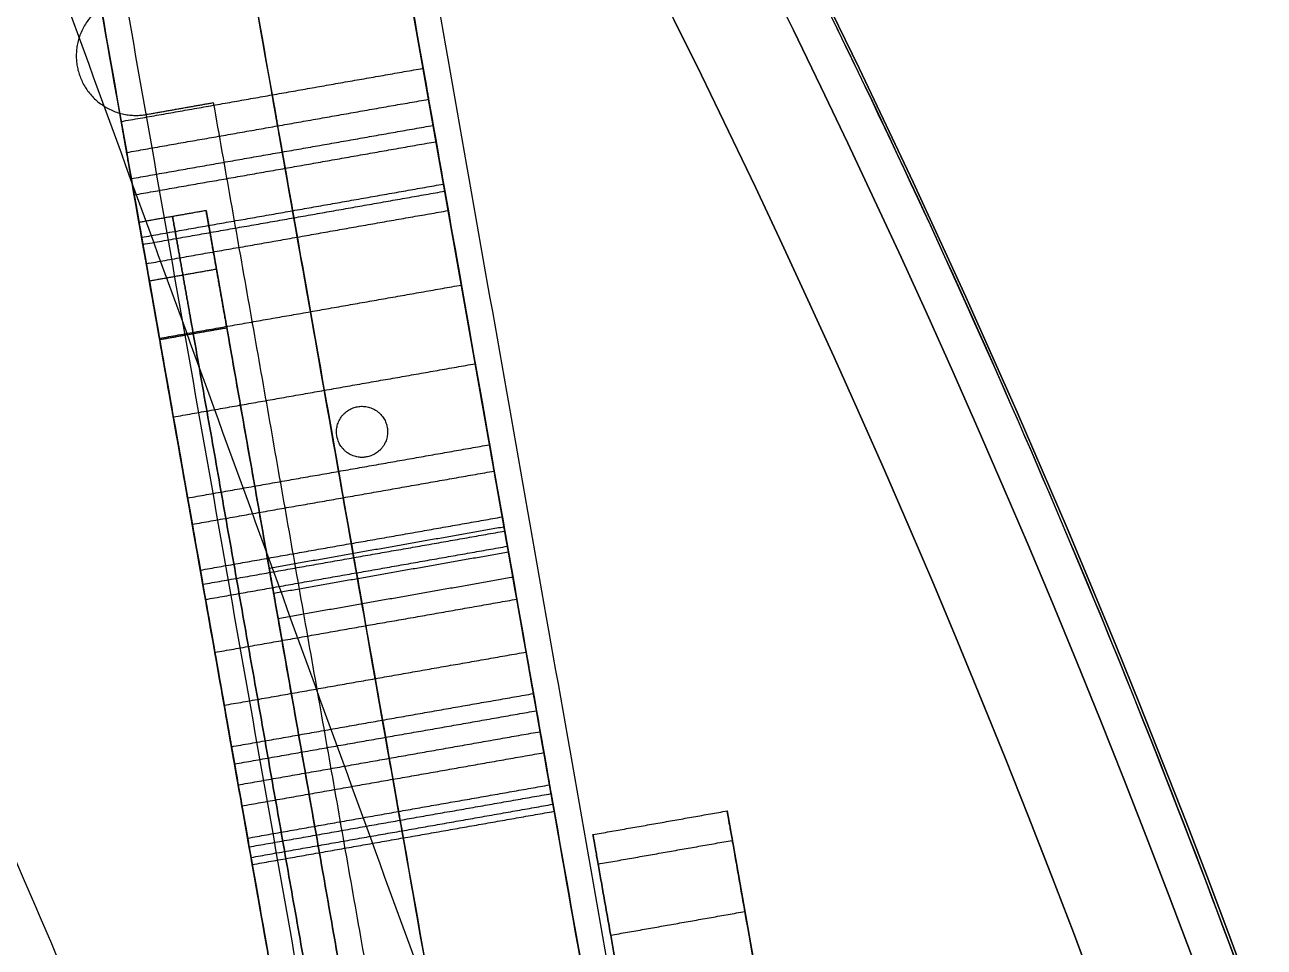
# Model space of a CAD drawing. Header units: millimetres. Extents: x -610 to 610, y -610 to 610.
# Drawn here: x 500.9 to 573.6, y 212.8 to 267 of the extents above; entities that cross this region are included whole.
import ezdxf

# ---------------------------------------------------------------- set-up
doc = ezdxf.new("R2010")
doc.units = ezdxf.units.MM
doc.layers.add('base', color=7, linetype='Continuous', true_color=0xffecbc)

msp = doc.modelspace()

# ---------------------------------------------------------------- linework, layer by layer
at = {"layer": 'base'}
for p, q in [((534.86, 204.331, 122.966), (523.097, 271.042, 122.966)), ((517.133, 201.205, 122.966), (505.37, 267.917, 122.966)), ((511.515, 256.102, 221.966), (515.218, 235.104, 221.966)), ((515.739, 232.149, 221.966), (523.553, 187.833, 221.966)), ((542.103, 220.84, 106.313), (586.256, -29.567, 106.313)), ((534.224, 219.45, 105.598), (536.864, 204.481, 105.598))]:
    msp.add_line(p, q, dxfattribs=at)
for centre, radius in [((0, 0, 249.466), 610), ((0, 0, 250.466), 610), ((0, 0, 243.455), 607.51), ((0, 0, 256.476), 607.51), ((0, 0, 240.966), 601.5), ((0, 0, 258.966), 601.5)]:
    msp.add_circle(centre, radius, dxfattribs=at)
at = {"layer": 'base', "extrusion": (0, 0, -1)}
for centre, radius in [((0, 0, 3.534), 610), ((0, 0, 4.534), 610), ((0, 0, -2.476), 607.51), ((0, 0, 10.545), 607.51), ((0, 0, -4.966), 601.5), ((0, 0, 13.034), 601.5)]:
    msp.add_circle(centre, radius, dxfattribs=at)
at = {"layer": 'base'}
for points, weights, degree, knots in [([(-495.198, -356.201, -4.034), (-851.399, 138.996, -4.034), (-356.201, 495.198, -4.034), (138.996, 851.399, -4.034), (495.198, 356.201, -4.034), (851.399, -138.996, -4.034), (356.201, -495.198, -4.034), (-138.996, -851.399, -4.034), (-495.198, -356.201, -4.034)], [1, 0.707106781187, 1, 0.707106781187, 1, 0.707106781187, 1, 0.707106781187, 1], 2, [0, 0, 0, 958.185759, 958.185759, 1916.371519, 1916.371519, 2874.557278, 2874.557278, 3832.743037, 3832.743037, 3832.743037]), ([(-610, 0, 249.966), (-610, -610, 249.966), (0, -610, 249.966), (610, -610, 249.966), (610, 0, 249.966), (610, 610, 249.966), (0, 610, 249.966), (-610, 610, 249.966), (-610, 0, 249.966)], [1, 0.707106781187, 1, 0.707106781187, 1, 0.707106781187, 1, 0.707106781187, 1], 2, [0, 0, 0, 958.185759, 958.185759, 1916.371519, 1916.371519, 2874.557278, 2874.557278, 3832.743037, 3832.743037, 3832.743037]), ([(32.649, -544.756, 240.966), (-510.363, -577.301, 240.966), (-544.649, -34.396, 240.966), (-578.935, 508.509, 240.966), (-36.142, 544.535, 240.966), (506.65, 580.562, 240.966), (544.417, 37.888, 240.966), (582.184, -504.785, 240.966), (39.634, -544.292, 240.966)], [1, 0.708239625255, 1, 0.708239625255, 1, 0.708239625255, 1, 0.708239625255, 1], 2, [654.018286, 654.018286, 654.018286, 1509.504571, 1509.504571, 2364.990855, 2364.990855, 3220.47714, 3220.47714, 4075.963425, 4075.963425, 4075.963425]), ([(32.649, -544.756, 244.966), (-510.363, -577.301, 244.966), (-544.649, -34.396, 244.966), (-578.935, 508.509, 244.966), (-36.142, 544.535, 244.966), (506.65, 580.562, 244.966), (544.417, 37.888, 244.966), (582.184, -504.785, 244.966), (39.634, -544.292, 244.966)], [1, 0.708239625255, 1, 0.708239625255, 1, 0.708239625255, 1, 0.708239625255, 1], 2, [654.018286, 654.018286, 654.018286, 1509.504571, 1509.504571, 2364.990855, 2364.990855, 3220.47714, 3220.47714, 4075.963425, 4075.963425, 4075.963425]), ([(32.649, -544.756, 242.966), (-510.363, -577.301, 242.966), (-544.649, -34.396, 242.966), (-578.935, 508.509, 242.966), (-36.142, 544.535, 242.966), (506.65, 580.562, 242.966), (544.417, 37.888, 242.966), (582.184, -504.785, 242.966), (39.634, -544.292, 242.966)], [1, 0.708239625255, 1, 0.708239625255, 1, 0.708239625255, 1, 0.708239625255, 1], 2, [654.018286, 654.018286, 654.018286, 1509.504571, 1509.504571, 2364.990855, 2364.990855, 3220.47714, 3220.47714, 4075.963425, 4075.963425, 4075.963425]), ([(506.784, 268.642, 230.966), (503.337, 268.034, 230.966), (503.945, 264.587, 230.966), (504.552, 261.14, 230.966), (507.999, 261.748, 230.966)], [1, 0.707106781187, 1, 0.707106781187, 1], 2, [-806.994805, -806.994805, -806.994805, -801.497018, -801.497018, -795.99923, -795.99923, -795.99923]), ([(506.784, 268.642, 212.966), (503.337, 268.034, 212.966), (503.945, 264.587, 212.966), (504.552, 261.14, 212.966), (507.999, 261.748, 212.966)], [1, 0.707106781187, 1, 0.707106781187, 1], 2, [-806.994805, -806.994805, -806.994805, -801.497018, -801.497018, -795.99923, -795.99923, -795.99923]), ([(506.784, 268.642, 221.966), (503.337, 268.034, 221.966), (503.945, 264.587, 221.966), (504.552, 261.14, 221.966), (507.999, 261.748, 221.966)], [1, 0.707106781187, 1, 0.707106781187, 1], 2, [-806.994805, -806.994805, -806.994805, -801.497018, -801.497018, -795.99923, -795.99923, -795.99923]), ([(524.849, 261.107, 196.565), (524.555, 262.774, 196.565), (524.324, 264.08, 195.514), (524.257, 264.462, 193.866), (524.19, 264.843, 192.218), (524.315, 264.135, 190.686), (524.578, 262.642, 189.932)], [1, 0.855896171082, 0.855896171082, 1, 0.855896171082, 0.855896171082, 1], 3, [1693.189477, 1693.189477, 1693.189477, 1693.189477, 1697.879222, 1697.879222, 1697.879222, 1702.568968, 1702.568968, 1702.568968, 1702.568968]), ([(515.985, 259.544, 196.565), (515.691, 261.211, 196.565), (515.461, 262.518, 195.514), (515.394, 262.899, 193.866), (515.326, 263.281, 192.218), (515.451, 262.572, 190.686), (515.714, 261.079, 189.932)], [1, 0.855896171082, 0.855896171082, 1, 0.855896171082, 0.855896171082, 1], 3, [1693.189477, 1693.189477, 1693.189477, 1693.189477, 1697.879222, 1697.879222, 1697.879222, 1702.568968, 1702.568968, 1702.568968, 1702.568968]), ([(507.122, 257.981, 196.565), (506.828, 259.648, 196.565), (506.598, 260.955, 195.514), (506.53, 261.336, 193.866), (506.463, 261.718, 192.218), (506.588, 261.009, 190.686), (506.851, 259.517, 189.932)], [1, 0.855896171082, 0.855896171082, 1, 0.855896171082, 0.855896171082, 1], 3, [1693.189477, 1693.189477, 1693.189477, 1693.189477, 1697.879222, 1697.879222, 1697.879222, 1702.568968, 1702.568968, 1702.568968, 1702.568968]), ([(507.576, 255.407, 212.966), (507.576, 255.407, 209.466), (508.184, 251.96, 209.466), (508.791, 248.513, 209.466), (508.791, 248.513, 212.966)], [1, 0.707106781187, 1, 0.707106781187, 1], 2, [516.55399, 516.55399, 516.55399, 522.051778, 522.051778, 527.549565, 527.549565, 527.549565]), ([(508.791, 248.513, 230.966), (508.791, 248.513, 234.466), (508.184, 251.96, 234.466), (507.576, 255.407, 234.466), (507.576, 255.407, 230.966)], [1, 0.707106781187, 1, 0.707106781187, 1], 2, [726.828773, 726.828773, 726.828773, 732.32656, 732.32656, 737.824347, 737.824347, 737.824347]), ([(509.545, 255.754, 212.966), (509.545, 255.754, 209.466), (510.153, 252.308, 209.466), (510.761, 248.861, 209.466), (510.761, 248.861, 212.966)], [1, 0.707106781187, 1, 0.707106781187, 1], 2, [516.55399, 516.55399, 516.55399, 522.051778, 522.051778, 527.549565, 527.549565, 527.549565]), ([(510.761, 248.861, 230.966), (510.761, 248.861, 234.466), (510.153, 252.308, 234.466), (509.545, 255.754, 234.466), (509.545, 255.754, 230.966)], [1, 0.707106781187, 1, 0.707106781187, 1], 2, [726.828773, 726.828773, 726.828773, 732.32656, 732.32656, 737.824347, 737.824347, 737.824347]), ([(511.515, 256.102, 212.966), (511.515, 256.102, 209.466), (512.123, 252.655, 209.466), (512.731, 249.208, 209.466), (512.731, 249.208, 212.966)], [1, 0.707106781187, 1, 0.707106781187, 1], 2, [516.55399, 516.55399, 516.55399, 522.051778, 522.051778, 527.549565, 527.549565, 527.549565]), ([(512.731, 249.208, 230.966), (512.731, 249.208, 234.466), (512.123, 252.655, 234.466), (511.515, 256.102, 234.466), (511.515, 256.102, 230.966)], [1, 0.707106781187, 1, 0.707106781187, 1], 2, [726.828773, 726.828773, 726.828773, 732.32656, 732.32656, 737.824347, 737.824347, 737.824347]), ([(520.93, 241.629, -13.034), (522.407, 241.89, -13.034), (522.147, 243.367, -13.034), (521.886, 244.844, -13.034), (520.409, 244.584, -13.034), (518.932, 244.323, -13.034), (519.192, 242.846, -13.034), (519.453, 241.369, -13.034), (520.93, 241.629, -13.034)], [1, 0.707106781187, 1, 0.707106781187, 1, 0.707106781187, 1, 0.707106781187, 1], 2, [4011.813819, 4011.813819, 4011.813819, 4014.170013, 4014.170013, 4016.526208, 4016.526208, 4018.882402, 4018.882402, 4021.238597, 4021.238597, 4021.238597]), ([(520.93, 241.629, 0.966), (522.407, 241.89, 0.966), (522.147, 243.367, 0.966), (521.886, 244.844, 0.966), (520.409, 244.584, 0.966), (518.932, 244.323, 0.966), (519.192, 242.846, 0.966), (519.453, 241.369, 0.966), (520.93, 241.629, 0.966)], [1, 0.707106781187, 1, 0.707106781187, 1, 0.707106781187, 1, 0.707106781187, 1], 2, [4011.813819, 4011.813819, 4011.813819, 4014.170013, 4014.170013, 4016.526208, 4016.526208, 4018.882402, 4018.882402, 4021.238597, 4021.238597, 4021.238597]), ([(520.93, 241.629, -4.034), (522.407, 241.89, -4.034), (522.147, 243.367, -4.034), (521.886, 244.844, -4.034), (520.409, 244.584, -4.034), (518.932, 244.323, -4.034), (519.192, 242.846, -4.034), (519.453, 241.369, -4.034), (520.93, 241.629, -4.034)], [1, 0.707106781187, 1, 0.707106781187, 1, 0.707106781187, 1, 0.707106781187, 1], 2, [4011.813819, 4011.813819, 4011.813819, 4014.170013, 4014.170013, 4016.526208, 4016.526208, 4018.882402, 4018.882402, 4021.238597, 4021.238597, 4021.238597]), ([(529.526, 234.58, 221.966), (529.526, 234.58, 223.466), (529.265, 236.057, 223.466), (529.005, 237.535, 223.466), (529.005, 237.535, 221.966), (529.005, 237.535, 220.466), (529.265, 236.057, 220.466), (529.526, 234.58, 220.466), (529.526, 234.58, 221.966)], [1, 0.707106781187, 1, 0.707106781187, 1, 0.707106781187, 1, 0.707106781187, 1], 2, [2529.871432, 2529.871432, 2529.871432, 2532.227627, 2532.227627, 2534.583821, 2534.583821, 2536.940016, 2536.940016, 2539.29621, 2539.29621, 2539.29621]), ([(520.663, 233.017, 221.966), (520.663, 233.017, 223.466), (520.402, 234.495, 223.466), (520.142, 235.972, 223.466), (520.142, 235.972, 221.966), (520.142, 235.972, 220.466), (520.402, 234.495, 220.466), (520.663, 233.017, 220.466), (520.663, 233.017, 221.966)], [1, 0.707106781187, 1, 0.707106781187, 1, 0.707106781187, 1, 0.707106781187, 1], 2, [2529.871432, 2529.871432, 2529.871432, 2532.227627, 2532.227627, 2534.583821, 2534.583821, 2536.940016, 2536.940016, 2539.29621, 2539.29621, 2539.29621]), ([(515.739, 232.149, 221.966), (515.739, 232.149, 220.466), (515.478, 233.626, 220.466), (515.218, 235.104, 220.466), (515.218, 235.104, 221.966), (515.218, 235.104, 223.466), (515.478, 233.626, 223.466), (515.739, 232.149, 223.466), (515.739, 232.149, 221.966)], [1, 0.707106781187, 1, 0.707106781187, 1, 0.707106781187, 1, 0.707106781187, 1], 2, [-2539.29621, -2539.29621, -2539.29621, -2536.940016, -2536.940016, -2534.583821, -2534.583821, -2532.227627, -2532.227627, -2529.871432, -2529.871432, -2529.871432])]:
    msp.add_rational_spline(points, weights, degree=degree, knots=knots, dxfattribs=at)
for points, degree in [([(600.106, 2.394, 240.966), (530.676, 193.15, 240.966), (461.246, 383.906, 240.966)], 2), ([(600.106, 2.394, 244.966), (530.676, 193.15, 244.966), (461.246, 383.906, 244.966)], 2), ([(600.106, 2.394, 242.966), (530.676, 193.15, 242.966), (461.246, 383.906, 242.966)], 2), ([(519.919, 297.806, 4.966), (555.169, 97.891, 4.966), (590.42, -102.023, 4.966)], 2), ([(519.919, 297.806, 0.966), (555.169, 97.891, 0.966), (590.42, -102.023, 0.966)], 2), ([(519.919, 297.806, 2.966), (555.169, 97.891, 2.966), (590.42, -102.023, 2.966)], 2), ([(571.935, -100.847, 4.966), (537.443, 94.766, 4.966), (502.951, 290.379, 4.966)], 2), ([(571.935, -100.847, 0.966), (537.443, 94.766, 0.966), (502.951, 290.379, 0.966)], 2), ([(571.935, -100.847, 2.966), (537.443, 94.766, 2.966), (502.951, 290.379, 2.966)], 2), ([(586.395, -87.942, 0.966), (553.654, 97.745, 0.966), (520.912, 283.432, 0.966)], 2), ([(577.532, -89.505, 0.966), (544.79, 96.182, 0.966), (512.049, 281.869, 0.966)], 2), ([(568.669, -91.068, 0.966), (535.927, 94.62, 0.966), (503.185, 280.307, 0.966)], 2), ([(523.097, 271.042, 244.966), (557.126, 78.053, 244.966), (591.155, -114.936, 244.966)], 2), ([(514.233, 269.48, 244.966), (548.263, 76.49, 244.966), (582.292, -116.499, 244.966)], 2), ([(505.37, 267.917, 244.966), (539.399, 74.927, 244.966), (573.428, -118.062, 244.966)], 2), ([(503.945, 264.587, 230.966), (503.945, 264.587, 221.966), (503.945, 264.587, 212.966)], 2), ([(506.53, 261.336, 193.866), (515.394, 262.899, 193.866), (524.257, 264.462, 193.866)], 2), ([(506.851, 259.517, 189.932), (515.714, 261.079, 189.932), (524.578, 262.642, 189.932)], 2), ([(507.999, 261.748, 230.966), (509.969, 262.095, 230.966), (511.938, 262.443, 230.966)], 2), ([(507.999, 261.748, 212.966), (509.969, 262.095, 212.966), (511.938, 262.443, 212.966)], 2), ([(507.999, 261.748, 221.966), (509.969, 262.095, 221.966), (511.938, 262.443, 221.966)], 2), ([(509.969, 262.095, 230.966), (509.969, 262.095, 221.966), (509.969, 262.095, 212.966)], 2), ([(511.938, 262.443, 230.966), (511.938, 262.443, 221.966), (511.938, 262.443, 212.966)], 2), ([(511.938, 262.443, 230.966), (520.069, 216.332, 230.966), (528.2, 170.221, 230.966)], 2), ([(511.938, 262.443, 212.966), (520.069, 216.332, 212.966), (528.2, 170.221, 212.966)], 2), ([(511.938, 262.443, 221.966), (520.069, 216.332, 221.966), (528.2, 170.221, 221.966)], 2), ([(524.578, 262.642, 189.932), (524.871, 260.981, 188.958), (525.163, 259.321, 187.985), (525.456, 257.66, 187.011)], 3), ([(507.999, 261.748, 230.966), (507.999, 261.748, 221.966), (507.999, 261.748, 212.966)], 2), ([(507.122, 257.981, 196.565), (515.985, 259.544, 196.565), (524.849, 261.107, 196.565)], 2), ([(515.714, 261.079, 189.932), (516.007, 259.419, 188.958), (516.3, 257.758, 187.985), (516.593, 256.097, 187.011)], 3), ([(528.156, 242.349, 196.565), (527.053, 248.602, 196.565), (525.951, 254.854, 196.565), (524.849, 261.107, 196.565)], 3), ([(507.29, 257.025, 188.471), (516.154, 258.588, 188.471), (525.017, 260.151, 188.471)], 2), ([(506.851, 259.517, 189.932), (507.144, 257.856, 188.958), (507.437, 256.195, 187.985), (507.73, 254.534, 187.011)], 3), ([(519.293, 240.786, 196.565), (518.19, 247.039, 196.565), (517.088, 253.291, 196.565), (515.985, 259.544, 196.565)], 3), ([(510.429, 239.224, 196.565), (509.327, 245.476, 196.565), (508.224, 251.728, 196.565), (507.122, 257.981, 196.565)], 3), ([(507.73, 254.534, 187.011), (516.593, 256.097, 187.011), (525.456, 257.66, 187.011)], 2), ([(507.73, 254.534, 152.35), (516.593, 256.097, 152.35), (525.456, 257.66, 152.35)], 2), ([(507.73, 254.534, 169.68), (516.593, 256.097, 169.68), (525.456, 257.66, 169.68)], 2), ([(525.456, 257.66, 187.011), (525.456, 257.66, 175.457), (525.456, 257.66, 163.904), (525.456, 257.66, 152.35)], 3), ([(525.456, 257.66, 152.35), (525.456, 257.66, 151.224), (525.561, 257.068, 150.183), (525.73, 256.107, 149.62)], 3), ([(507.803, 254.118, 150.774), (516.666, 255.681, 150.774), (525.53, 257.244, 150.774)], 2), ([(511.515, 256.102, 212.966), (509.545, 255.754, 212.966), (507.576, 255.407, 212.966)], 2), ([(511.515, 256.102, 230.966), (509.545, 255.754, 230.966), (507.576, 255.407, 230.966)], 2), ([(511.515, 256.102, 221.966), (509.545, 255.754, 221.966), (507.576, 255.407, 221.966)], 2), ([(507.576, 255.407, 230.966), (507.576, 255.407, 221.966), (507.576, 255.407, 212.966)], 2), ([(508.003, 252.982, 149.62), (516.867, 254.545, 149.62), (525.73, 256.107, 149.62)], 2), ([(509.545, 255.754, 230.966), (509.545, 255.754, 221.966), (509.545, 255.754, 212.966)], 2), ([(511.515, 256.102, 230.966), (511.515, 256.102, 221.966), (511.515, 256.102, 212.966)], 2), ([(516.593, 256.097, 187.011), (516.593, 256.097, 175.457), (516.593, 256.097, 163.904), (516.593, 256.097, 152.35)], 3), ([(516.593, 256.097, 152.35), (516.593, 256.097, 151.224), (516.697, 255.505, 150.183), (516.867, 254.545, 149.62)], 3), ([(525.73, 256.107, 149.62), (526.788, 250.109, 146.103), (527.846, 244.11, 142.586), (528.903, 238.111, 139.069)], 3), ([(507.73, 254.534, 187.011), (507.73, 254.534, 175.457), (507.73, 254.534, 163.904), (507.73, 254.534, 152.35)], 3), ([(507.73, 254.534, 152.35), (507.73, 254.534, 151.224), (507.834, 253.942, 150.183), (508.003, 252.982, 149.62)], 3), ([(516.867, 254.545, 149.62), (517.924, 248.546, 146.103), (518.982, 242.547, 142.586), (520.04, 236.548, 139.069)], 3), ([(508.003, 252.982, 149.62), (509.061, 246.983, 146.103), (510.119, 240.984, 142.586), (511.177, 234.985, 139.069)], 3), ([(512.123, 252.655, 209.466), (510.153, 252.308, 209.466), (508.184, 251.96, 209.466)], 2), ([(512.123, 252.655, 234.466), (510.153, 252.308, 234.466), (508.184, 251.96, 234.466)], 2), ([(508.776, 248.602, 196.565), (517.639, 250.165, 196.565), (526.502, 251.728, 196.565)], 2), ([(512.731, 249.208, 212.966), (510.761, 248.861, 212.966), (508.791, 248.513, 212.966)], 2), ([(512.731, 249.208, 230.966), (510.761, 248.861, 230.966), (508.791, 248.513, 230.966)], 2), ([(510.761, 248.861, 212.966), (517.676, 209.644, 212.966), (524.591, 170.427, 212.966)], 2), ([(524.591, 170.427, 230.966), (517.676, 209.644, 230.966), (510.761, 248.861, 230.966)], 2), ([(512.731, 249.208, 212.966), (519.646, 209.991, 212.966), (526.561, 170.774, 212.966)], 2), ([(526.561, 170.774, 230.966), (519.646, 209.991, 230.966), (512.731, 249.208, 230.966)], 2), ([(508.791, 248.513, 212.966), (515.706, 209.296, 212.966), (522.621, 170.079, 212.966)], 2), ([(522.621, 170.079, 230.966), (515.706, 209.296, 230.966), (508.791, 248.513, 230.966)], 2), ([(509.59, 243.983, 144.344), (518.453, 245.546, 144.344), (527.317, 247.109, 144.344)], 2), ([(520.409, 244.584, 0.966), (520.409, 244.584, -6.034), (520.409, 244.584, -13.034)], 2), ([(522.147, 243.367, 0.966), (522.147, 243.367, -6.034), (522.147, 243.367, -13.034)], 2), ([(510.429, 239.224, 196.565), (519.293, 240.786, 196.565), (528.156, 242.349, 196.565)], 2), ([(519.192, 242.846, 0.966), (519.192, 242.846, -6.034), (519.192, 242.846, -13.034)], 2), ([(520.93, 241.629, 0.966), (520.93, 241.629, -6.034), (520.93, 241.629, -13.034)], 2), ([(510.702, 237.676, 196.138), (519.566, 239.239, 196.138), (528.429, 240.802, 196.138)], 2), ([(511.177, 234.985, 139.069), (520.04, 236.548, 139.069), (528.903, 238.111, 139.069)], 2), ([(511.323, 234.154, 138.72), (520.187, 235.717, 138.72), (529.05, 237.279, 138.72)], 2), ([(515.218, 235.104, 221.966), (522.111, 236.319, 221.966), (529.005, 237.535, 221.966)], 2), ([(511.481, 233.262, 138.6), (520.344, 234.825, 138.6), (529.207, 236.387, 138.6)], 2), ([(515.478, 233.626, 223.466), (522.372, 234.842, 223.466), (529.265, 236.057, 223.466)], 2), ([(515.478, 233.626, 220.466), (522.372, 234.842, 220.466), (529.265, 236.057, 220.466)], 2), ([(529.207, 236.387, 138.6), (529.572, 234.316, 138.6), (529.938, 232.244, 138.6), (530.303, 230.173, 138.6)], 3), ([(515.739, 232.149, 221.966), (522.632, 233.365, 221.966), (529.526, 234.58, 221.966)], 2), ([(520.344, 234.825, 138.6), (520.709, 232.753, 138.6), (521.074, 230.682, 138.6), (521.44, 228.61, 138.6)], 3), ([(511.481, 233.262, 138.6), (511.846, 231.19, 138.6), (512.211, 229.119, 138.6), (512.576, 227.047, 138.6)], 3), ([(512.029, 230.155, 138.6), (520.892, 231.717, 138.6), (529.755, 233.28, 138.6)], 2), ([(512.576, 227.047, 138.6), (521.44, 228.61, 138.6), (530.303, 230.173, 138.6)], 2), ([(513.006, 224.61, 139.625), (521.869, 226.173, 139.625), (530.733, 227.736, 139.625)], 2), ([(513.184, 223.6, 142.1), (522.047, 225.163, 142.1), (530.911, 226.726, 142.1)], 2), ([(513.184, 223.6, 178.885), (522.047, 225.163, 178.885), (530.911, 226.726, 178.885)], 2), ([(513.184, 223.6, 160.493), (522.047, 225.163, 160.493), (530.911, 226.726, 160.493)], 2), ([(530.911, 226.726, 142.1), (530.911, 226.726, 154.362), (530.911, 226.726, 166.624), (530.911, 226.726, 178.885)], 3), ([(530.911, 226.726, 178.885), (531.055, 225.905, 178.885), (531.2, 225.084, 178.885), (531.345, 224.263, 178.885)], 3), ([(513.401, 222.369, 178.885), (522.265, 223.932, 178.885), (531.128, 225.495, 178.885)], 2), ([(522.047, 225.163, 142.1), (522.047, 225.163, 154.362), (522.047, 225.163, 166.624), (522.047, 225.163, 178.885)], 3), ([(522.047, 225.163, 178.885), (522.192, 224.342, 178.885), (522.337, 223.521, 178.885), (522.482, 222.7, 178.885)], 3), ([(513.618, 221.137, 178.885), (522.482, 222.7, 178.885), (531.345, 224.263, 178.885)], 2), ([(513.184, 223.6, 142.1), (513.184, 223.6, 154.362), (513.184, 223.6, 166.624), (513.184, 223.6, 178.885)], 3), ([(513.184, 223.6, 178.885), (513.329, 222.779, 178.885), (513.474, 221.958, 178.885), (513.618, 221.137, 178.885)], 3), ([(513.952, 219.244, 185.332), (522.816, 220.807, 185.332), (531.679, 222.37, 185.332)], 2), ([(531.953, 220.817, 182.602), (531.953, 220.817, 183.728), (531.848, 221.409, 184.769), (531.679, 222.37, 185.332)], 3), ([(514.043, 218.73, 179.881), (522.906, 220.293, 179.881), (531.77, 221.856, 179.881)], 2), ([(514.153, 218.107, 184.178), (523.016, 219.67, 184.178), (531.879, 221.233, 184.178)], 2), ([(514.226, 217.692, 182.301), (523.089, 219.254, 182.301), (531.953, 220.817, 182.301)], 2), ([(514.226, 217.692, 182.602), (523.089, 219.254, 182.602), (531.953, 220.817, 182.602)], 2), ([(514.226, 217.692, 182.451), (523.089, 219.254, 182.451), (531.953, 220.817, 182.451)], 2), ([(523.089, 219.254, 182.602), (523.089, 219.254, 183.728), (522.985, 219.846, 184.769), (522.816, 220.807, 185.332)], 3), ([(531.953, 220.817, 182.301), (531.953, 220.817, 182.401), (531.953, 220.817, 182.502), (531.953, 220.817, 182.602)], 3), ([(534.224, 219.45, 17.798), (538.164, 220.145, 17.798), (542.103, 220.84, 17.798)], 2), ([(534.224, 219.45, 194.827), (538.164, 220.145, 194.827), (542.103, 220.84, 194.827)], 2), ([(534.224, 219.45, 106.313), (538.164, 220.145, 106.313), (542.103, 220.84, 106.313)], 2), ([(542.103, 220.84, 17.798), (542.103, 220.84, 106.313), (542.103, 220.84, 194.827)], 2), ([(514.226, 217.692, 182.602), (514.226, 217.692, 183.728), (514.122, 218.283, 184.769), (513.952, 219.244, 185.332)], 3), ([(523.089, 219.254, 182.301), (523.089, 219.254, 182.401), (523.089, 219.254, 182.502), (523.089, 219.254, 182.602)], 3), ([(534.224, 219.45, 194.827), (534.224, 219.45, 106.313), (534.224, 219.45, 17.798)], 2), ([(534.53, 217.72, 13.556), (538.469, 218.414, 13.556), (542.408, 219.109, 13.556)], 2), ([(534.53, 217.72, 199.07), (538.469, 218.414, 199.07), (542.408, 219.109, 199.07)], 2), ([(514.226, 217.692, 182.301), (514.226, 217.692, 182.401), (514.226, 217.692, 182.502), (514.226, 217.692, 182.602)], 3), ([(520.069, 216.332, 230.966), (520.069, 216.332, 221.966), (520.069, 216.332, 212.966)], 2), ([(535.266, 213.541, 11.798), (539.206, 214.236, 11.798), (543.145, 214.931, 11.798)], 2), ([(535.266, 213.541, 200.827), (539.206, 214.236, 200.827), (543.145, 214.931, 200.827)], 2), ([(543.145, 214.931, 200.827), (564.18, 95.636, 200.827), (585.214, -23.658, 200.827)], 2), ([(585.214, -23.658, 11.798), (564.18, 95.636, 11.798), (543.145, 214.931, 11.798)], 2), ([(577.336, -25.047, 200.827), (556.301, 94.247, 200.827), (535.266, 213.541, 200.827)], 2), ([(535.266, 213.541, 11.798), (556.301, 94.247, 11.798), (577.336, -25.047, 11.798)], 2)]:
    msp.add_open_spline(points, degree=degree, dxfattribs=at)
for points, weights, degree in [([(509.409, 174.629, 230.966), (475.218, 274.367, 230.966), (405.938, 353.846, 230.966)], [1, 0.981366959849, 1], 2), ([(509.409, 174.629, 212.966), (475.218, 274.367, 212.966), (405.938, 353.846, 212.966)], [1, 0.981366959849, 1], 2), ([(509.409, 174.629, 221.966), (475.218, 274.367, 221.966), (405.938, 353.846, 221.966)], [1, 0.981366959849, 1], 2), ([(528.903, 238.111, 139.069), (528.996, 237.584, 138.76), (529.1, 236.996, 138.6), (529.207, 236.387, 138.6)], [1, 0.977285323406, 0.977285323406, 1], 3), ([(520.04, 236.548, 139.069), (520.133, 236.021, 138.76), (520.237, 235.433, 138.6), (520.344, 234.825, 138.6)], [1, 0.977285323406, 0.977285323406, 1], 3), ([(511.177, 234.985, 139.069), (511.27, 234.458, 138.76), (511.373, 233.87, 138.6), (511.481, 233.262, 138.6)], [1, 0.977285323406, 0.977285323406, 1], 3), ([(530.303, 230.173, 138.6), (530.659, 228.154, 138.6), (530.911, 226.726, 140.05), (530.911, 226.726, 142.1)], [1, 0.804737854124, 0.804737854124, 1], 3), ([(521.44, 228.61, 138.6), (521.796, 226.591, 138.6), (522.047, 225.163, 140.05), (522.047, 225.163, 142.1)], [1, 0.804737854124, 0.804737854124, 1], 3), ([(512.576, 227.047, 138.6), (512.932, 225.028, 138.6), (513.184, 223.6, 140.05), (513.184, 223.6, 142.1)], [1, 0.804737854124, 0.804737854124, 1], 3), ([(531.345, 224.263, 178.885), (531.694, 222.283, 178.885), (531.944, 220.865, 180.29), (531.953, 220.817, 182.301)], [1, 0.810420122244, 0.810420122244, 1], 3), ([(522.482, 222.7, 178.885), (522.831, 220.72, 178.885), (523.081, 219.302, 180.29), (523.089, 219.254, 182.301)], [1, 0.810420122244, 0.810420122244, 1], 3), ([(513.618, 221.137, 178.885), (513.968, 219.157, 178.885), (514.218, 217.74, 180.29), (514.226, 217.692, 182.301)], [1, 0.810420122244, 0.810420122244, 1], 3), ([(543.145, 214.931, 11.798), (542.103, 220.84, 11.798), (542.103, 220.84, 17.798)], [1, 0.707106781187, 1], 2), ([(542.103, 220.84, 194.827), (542.103, 220.84, 200.827), (543.145, 214.931, 200.827)], [1, 0.707106781187, 1], 2), ([(534.224, 219.45, 17.798), (534.224, 219.45, 11.798), (535.266, 213.541, 11.798)], [1, 0.707106781187, 1], 2), ([(535.266, 213.541, 200.827), (534.224, 219.45, 200.827), (534.224, 219.45, 194.827)], [1, 0.707106781187, 1], 2)]:
    msp.add_rational_spline(points, weights, degree=degree, dxfattribs=at)
for points in [[(531.679, 222.37, 185.332), (530.596, 228.514, 188.934), (529.512, 234.658, 192.536), (528.429, 240.802, 196.138), (528.341, 241.302, 196.432), (528.247, 241.832, 196.565), (528.156, 242.349, 196.565)], [(522.816, 220.807, 185.332), (521.732, 226.951, 188.934), (520.649, 233.095, 192.536), (519.566, 239.239, 196.138), (519.477, 239.739, 196.432), (519.384, 240.27, 196.565), (519.293, 240.786, 196.565)], [(513.952, 219.244, 185.332), (512.869, 225.388, 188.934), (511.786, 231.532, 192.536), (510.702, 237.676, 196.138), (510.614, 238.176, 196.432), (510.521, 238.707, 196.565), (510.429, 239.224, 196.565)]]:
    msp.add_open_spline(points, degree=3, knots=[1672.901137, 1672.901137, 1672.901137, 1672.901137, 1673.901137, 1673.901137, 1673.901137, 1674.142836, 1674.142836, 1674.142836, 1674.142836], dxfattribs=at)

doc.saveas('drawing.dxf')
